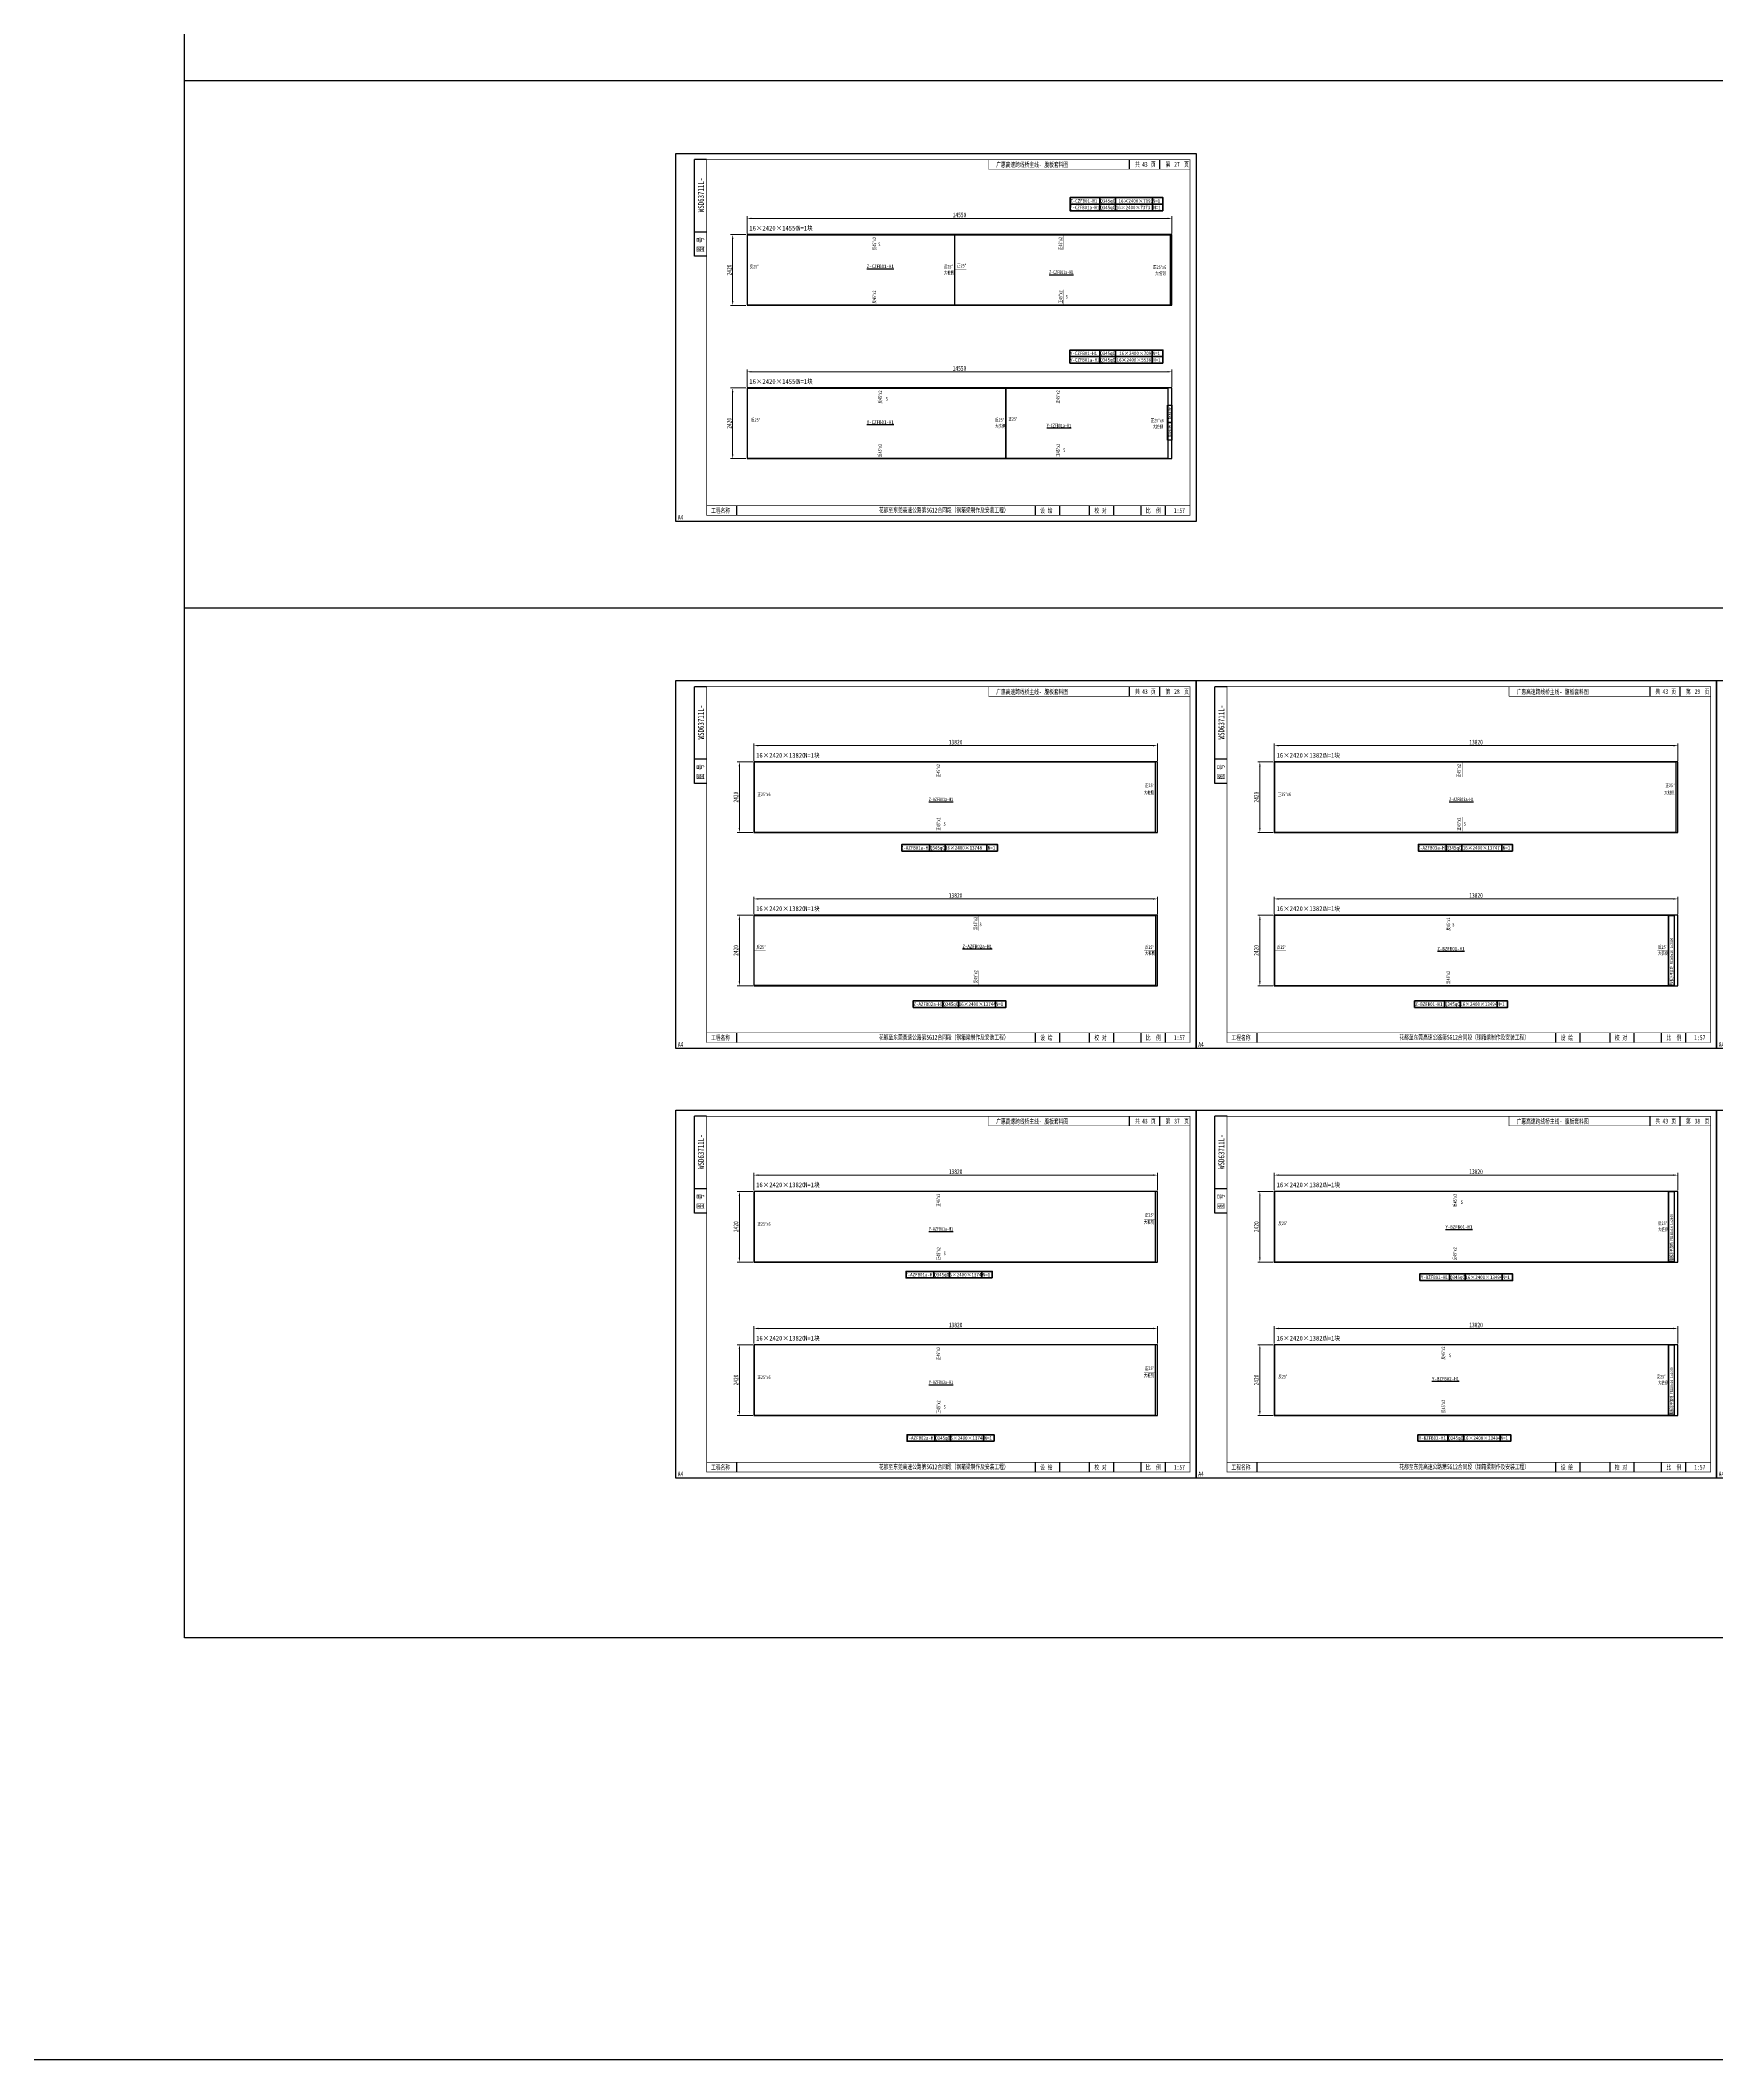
# Model space of a CAD drawing. Extents: x 1629247 to 2251351, y -601856 to -65897.
# Drawn here: x 1847598 to 1904992, y -601856 to -532712 of the extents above; entities that cross this region are included whole.
import ezdxf
from ezdxf.enums import TextEntityAlignment as Align

# ---------------------------------------------------------------- set-up
doc = ezdxf.new("R2010")
doc.units = 0
doc.header["$LTSCALE"] = 2
doc.header["$MEASUREMENT"] = 0
doc.header["$PDMODE"] = 35
doc.header["$PDSIZE"] = 50
doc.linetypes.add('PHANTOM', pattern=[63.5, 31.75, -6.35, 6.35, -6.35, 6.35, -6.35])
doc.layers.get('0').update_dxf_attribs({"linetype": 'CONTINUOUS'})
doc.layers.get('Defpoints').update_dxf_attribs({"linetype": 'CONTINUOUS'})
doc.layers.add('1图框轮廓', color=7, linetype='CONTINUOUS', lineweight=35)
doc.layers.add('标注层', color=3, linetype='CONTINUOUS', lineweight=13)
doc.layers.add('A3', color=7, linetype='CONTINUOUS')
doc.styles.add('仿宋', font='仿宋_GB2312_1.ttf', dxfattribs={"width": 0.7})
doc.dimstyles.new('标准标注样式-60', dxfattribs={"dimscale": 60, "dimtxt": 2.7, "dimasz": 2.5, "dimexe": 1.25, "dimexo": 0.625, "dimtad": 1, "dimdec": 0, "dimdsep": 46, "dimtxsty": '仿宋', "dimcen": 2.5, "dimclrd": 3, "dimclre": 3, "dimclrt": 4, "dimazin": 0, "dimtfac": 1, "dimtdec": 0, "dimtmove": 0, "dimatfit": 3, "dimfxl": 1.25, "dimlwd": 13, "dimlwe": 13, "dimarcsym": 0})

# ---------------------------------------------------------------- blocks, each defined once
blk = doc.blocks.new('*D373')
at = {"color": 3, "lineweight": 13, "ltscale": 3}
for p, q in [((1871794, -539327), (1871794, -538734)), ((1886344, -539327), (1886344, -538734))]:
    blk.add_line(p, q, dxfattribs=at)
at = {"color": 3, "linetype": 'ByBlock', "lineweight": 13, "ltscale": 3}
blk.add_line((1886194, -538809), (1871944, -538809), dxfattribs=at)
at = {"color": 3, "ltscale": 3}
for points in [[(1871944, -538784), (1871944, -538834), (1871794, -538809)], [(1886194, -538784), (1886194, -538834), (1886344, -538809)]]:
    blk.add_solid(points, dxfattribs=at)
at = {"layer": 'Defpoints', "color": 0, "ltscale": 3}
for p in [(1871794, -538809), (1871794, -539365), (1886344, -539365)]:
    blk.add_point(p, dxfattribs=at)
at = {"color": 4, "ltscale": 3, "insert": (1879069, -538691), "char_height": 162, "attachment_point": 5, "style": '仿宋'}
blk.add_mtext('14550', dxfattribs=at)
blk = doc.blocks.new('*D374')
at = {"color": 3, "lineweight": 13, "ltscale": 3}
for p, q in [((1871757, -539365), (1871226, -539365)), ((1871757, -541785), (1871226, -541785))]:
    blk.add_line(p, q, dxfattribs=at)
at = {"color": 3, "linetype": 'ByBlock', "lineweight": 13, "ltscale": 3}
blk.add_line((1871301, -539515), (1871301, -541635), dxfattribs=at)
at = {"color": 3, "ltscale": 3}
for points in [[(1871276, -539515), (1871326, -539515), (1871301, -539365)], [(1871276, -541635), (1871326, -541635), (1871301, -541785)]]:
    blk.add_solid(points, dxfattribs=at)
at = {"layer": 'Defpoints', "color": 0, "ltscale": 3}
for p in [(1871794, -539365), (1871301, -541785), (1871794, -541785)]:
    blk.add_point(p, dxfattribs=at)
at = {"color": 4, "ltscale": 3, "insert": (1871183, -540575), "char_height": 162, "attachment_point": 5, "rotation": 90, "style": '仿宋'}
blk.add_mtext('2420', dxfattribs=at)
blk = doc.blocks.new('tukuangA4-')
at = {"layer": 'A3'}
for p, q in [((537, 7565), (537, 10327)), ((882, 10327), (537, 10327)), ((12951, 10051), (12951, 10327)), ((13814, 10051), (13814, 10327)), ((882, 8256), (537, 8256)), ((882, 7565), (537, 7565)), ((1745, 173), (1745, 449)), ((10266, 173), (10266, 449)), ((10957, 173), (10957, 449)), ((11811, 173), (11811, 449)), ((12502, 173), (12502, 449)), ((13280, 173), (13280, 449)), ((13971, 173), (13971, 449))]:
    blk.add_line(p, q, dxfattribs=at)
blk.add_lwpolyline([(14850, 10500), (14850, 0), (0, 0), (0, 10500)], close=True, dxfattribs=at)
for points, const_width in [([(882, 10327), (14677, 10327), (14677, 173), (882, 173), (882, 10327)], 17.3), ([(8927, 10051), (8927, 10327)], 13.8), ([(8927, 10051), (14677, 10051)], 13.8), ([(882, 449), (14677, 449)], 13.8)]:
    blk.add_lwpolyline(points, dxfattribs=dict(at, const_width=const_width))
at = {"layer": 'A3', "color": 7, "linetype": 'Continuous', "style": '仿宋', "width": 0.7}
for s, p in [('共    页', (13106, 10120)), ('第     页', (13977, 10120)), ('工程名称', (1009, 242)), ('花都至东莞高速公路第SG12合同段（钢箱梁制作及安装工程）', (5798, 255)), ('设 绘', (10401, 242)), ('校 对', (11946, 242)), ('比  例', (13415, 242))]:
    blk.add_text(s, height=138.1, dxfattribs=at).set_placement(p)
blk.add_text('WSD63711L-', height=172.6, rotation=90, dxfattribs=at).set_placement((806, 9316), align=Align.CENTER)
blk.add_text('图 号', height=172.6, rotation=90, dxfattribs=at).set_placement((793, 7681))
blk.add_text('A4', height=138.1, dxfattribs=at).set_placement((139, 50), align=Align.CENTER)
blk = doc.blocks.new('*D375')
at = {"color": 3, "lineweight": 13, "ltscale": 3}
for p, q in [((1871794, -544578), (1871794, -543985)), ((1886344, -544578), (1886344, -543985))]:
    blk.add_line(p, q, dxfattribs=at)
at = {"color": 3, "linetype": 'ByBlock', "lineweight": 13, "ltscale": 3}
blk.add_line((1886194, -544060), (1871944, -544060), dxfattribs=at)
at = {"color": 3, "ltscale": 3}
for points in [[(1871944, -544035), (1871944, -544085), (1871794, -544060)], [(1886194, -544035), (1886194, -544085), (1886344, -544060)]]:
    blk.add_solid(points, dxfattribs=at)
at = {"layer": 'Defpoints', "color": 0, "ltscale": 3}
for p in [(1871794, -544060), (1871794, -544615), (1886344, -544615)]:
    blk.add_point(p, dxfattribs=at)
at = {"color": 4, "ltscale": 3, "insert": (1879069, -543941), "char_height": 162, "attachment_point": 5, "style": '仿宋'}
blk.add_mtext('14550', dxfattribs=at)
blk = doc.blocks.new('*D376')
at = {"color": 3, "lineweight": 13, "ltscale": 3}
for p, q in [((1871757, -544615), (1871226, -544615)), ((1871757, -547035), (1871226, -547035))]:
    blk.add_line(p, q, dxfattribs=at)
at = {"color": 3, "linetype": 'ByBlock', "lineweight": 13, "ltscale": 3}
blk.add_line((1871301, -544765), (1871301, -546885), dxfattribs=at)
at = {"color": 3, "ltscale": 3}
for points in [[(1871276, -544765), (1871326, -544765), (1871301, -544615)], [(1871276, -546885), (1871326, -546885), (1871301, -547035)]]:
    blk.add_solid(points, dxfattribs=at)
at = {"layer": 'Defpoints', "color": 0, "ltscale": 3}
for p in [(1871794, -544615), (1871301, -547035), (1871794, -547035)]:
    blk.add_point(p, dxfattribs=at)
at = {"color": 4, "ltscale": 3, "insert": (1871183, -545825), "char_height": 162, "attachment_point": 5, "rotation": 90, "style": '仿宋'}
blk.add_mtext('2420', dxfattribs=at)
blk = doc.blocks.new('*D377')
at = {"color": 3, "lineweight": 13, "ltscale": 3}
for p, q in [((1872026, -557379), (1872026, -556786)), ((1885846, -557379), (1885846, -556786))]:
    blk.add_line(p, q, dxfattribs=at)
at = {"color": 3, "linetype": 'ByBlock', "lineweight": 13, "ltscale": 3}
blk.add_line((1885696, -556861), (1872176, -556861), dxfattribs=at)
at = {"color": 3, "ltscale": 3}
for points in [[(1872176, -556836), (1872176, -556886), (1872026, -556861)], [(1885696, -556836), (1885696, -556886), (1885846, -556861)]]:
    blk.add_solid(points, dxfattribs=at)
at = {"layer": 'Defpoints', "color": 0, "ltscale": 3}
for p in [(1872026, -556861), (1872026, -557416), (1885846, -557416)]:
    blk.add_point(p, dxfattribs=at)
at = {"color": 4, "ltscale": 3, "insert": (1878936, -556742), "char_height": 162, "attachment_point": 5, "style": '仿宋'}
blk.add_mtext('13820', dxfattribs=at)
blk = doc.blocks.new('*D378')
at = {"color": 3, "lineweight": 13, "ltscale": 3}
for p, q in [((1871988, -557416), (1871458, -557416)), ((1871988, -559836), (1871458, -559836))]:
    blk.add_line(p, q, dxfattribs=at)
at = {"color": 3, "linetype": 'ByBlock', "lineweight": 13, "ltscale": 3}
blk.add_line((1871533, -557566), (1871533, -559686), dxfattribs=at)
at = {"color": 3, "ltscale": 3}
for points in [[(1871508, -557566), (1871558, -557566), (1871533, -557416)], [(1871508, -559686), (1871558, -559686), (1871533, -559836)]]:
    blk.add_solid(points, dxfattribs=at)
at = {"layer": 'Defpoints', "color": 0, "ltscale": 3}
for p in [(1872026, -557416), (1871533, -559836), (1872026, -559836)]:
    blk.add_point(p, dxfattribs=at)
at = {"color": 4, "ltscale": 3, "insert": (1871414, -558626), "char_height": 162, "attachment_point": 5, "rotation": 90, "style": '仿宋'}
blk.add_mtext('2420', dxfattribs=at)
blk = doc.blocks.new('*D379')
at = {"color": 3, "lineweight": 13, "ltscale": 3}
for p, q in [((1872026, -562629), (1872026, -562036)), ((1885846, -562629), (1885846, -562036))]:
    blk.add_line(p, q, dxfattribs=at)
at = {"color": 3, "linetype": 'ByBlock', "lineweight": 13, "ltscale": 3}
blk.add_line((1885696, -562111), (1872176, -562111), dxfattribs=at)
at = {"color": 3, "ltscale": 3}
for points in [[(1872176, -562086), (1872176, -562136), (1872026, -562111)], [(1885696, -562086), (1885696, -562136), (1885846, -562111)]]:
    blk.add_solid(points, dxfattribs=at)
at = {"layer": 'Defpoints', "color": 0, "ltscale": 3}
for p in [(1872026, -562111), (1872026, -562666), (1885846, -562666)]:
    blk.add_point(p, dxfattribs=at)
at = {"color": 4, "ltscale": 3, "insert": (1878936, -561992), "char_height": 162, "attachment_point": 5, "style": '仿宋'}
blk.add_mtext('13820', dxfattribs=at)
blk = doc.blocks.new('*D380')
at = {"color": 3, "lineweight": 13, "ltscale": 3}
for p, q in [((1871988, -562666), (1871458, -562666)), ((1871988, -565086), (1871458, -565086))]:
    blk.add_line(p, q, dxfattribs=at)
at = {"color": 3, "linetype": 'ByBlock', "lineweight": 13, "ltscale": 3}
blk.add_line((1871533, -562816), (1871533, -564936), dxfattribs=at)
at = {"color": 3, "ltscale": 3}
for points in [[(1871508, -562816), (1871558, -562816), (1871533, -562666)], [(1871508, -564936), (1871558, -564936), (1871533, -565086)]]:
    blk.add_solid(points, dxfattribs=at)
at = {"layer": 'Defpoints', "color": 0, "ltscale": 3}
for p in [(1872026, -562666), (1871533, -565086), (1872026, -565086)]:
    blk.add_point(p, dxfattribs=at)
at = {"color": 4, "ltscale": 3, "insert": (1871414, -563876), "char_height": 162, "attachment_point": 5, "rotation": 90, "style": '仿宋'}
blk.add_mtext('2420', dxfattribs=at)
blk = doc.blocks.new('*D381')
at = {"color": 3, "lineweight": 13, "ltscale": 3}
for p, q in [((1889846, -557379), (1889846, -556786)), ((1903666, -557379), (1903666, -556786))]:
    blk.add_line(p, q, dxfattribs=at)
at = {"color": 3, "linetype": 'ByBlock', "lineweight": 13, "ltscale": 3}
blk.add_line((1903516, -556861), (1889996, -556861), dxfattribs=at)
at = {"color": 3, "ltscale": 3}
for points in [[(1889996, -556836), (1889996, -556886), (1889846, -556861)], [(1903516, -556836), (1903516, -556886), (1903666, -556861)]]:
    blk.add_solid(points, dxfattribs=at)
at = {"layer": 'Defpoints', "color": 0, "ltscale": 3}
for p in [(1889846, -556861), (1889846, -557416), (1903666, -557416)]:
    blk.add_point(p, dxfattribs=at)
at = {"color": 4, "ltscale": 3, "insert": (1896756, -556742), "char_height": 162, "attachment_point": 5, "style": '仿宋'}
blk.add_mtext('13820', dxfattribs=at)
blk = doc.blocks.new('*D382')
at = {"color": 3, "lineweight": 13, "ltscale": 3}
for p, q in [((1889808, -557416), (1889278, -557416)), ((1889808, -559836), (1889278, -559836))]:
    blk.add_line(p, q, dxfattribs=at)
at = {"color": 3, "linetype": 'ByBlock', "lineweight": 13, "ltscale": 3}
blk.add_line((1889353, -557566), (1889353, -559686), dxfattribs=at)
at = {"color": 3, "ltscale": 3}
for points in [[(1889328, -557566), (1889378, -557566), (1889353, -557416)], [(1889328, -559686), (1889378, -559686), (1889353, -559836)]]:
    blk.add_solid(points, dxfattribs=at)
at = {"layer": 'Defpoints', "color": 0, "ltscale": 3}
for p in [(1889846, -557416), (1889353, -559836), (1889846, -559836)]:
    blk.add_point(p, dxfattribs=at)
at = {"color": 4, "ltscale": 3, "insert": (1889234, -558626), "char_height": 162, "attachment_point": 5, "rotation": 90, "style": '仿宋'}
blk.add_mtext('2420', dxfattribs=at)
blk = doc.blocks.new('*D383')
at = {"color": 3, "lineweight": 13, "ltscale": 3}
for p, q in [((1889846, -562629), (1889846, -562036)), ((1903666, -562629), (1903666, -562036))]:
    blk.add_line(p, q, dxfattribs=at)
at = {"color": 3, "linetype": 'ByBlock', "lineweight": 13, "ltscale": 3}
blk.add_line((1903516, -562111), (1889996, -562111), dxfattribs=at)
at = {"color": 3, "ltscale": 3}
for points in [[(1889996, -562086), (1889996, -562136), (1889846, -562111)], [(1903516, -562086), (1903516, -562136), (1903666, -562111)]]:
    blk.add_solid(points, dxfattribs=at)
at = {"layer": 'Defpoints', "color": 0, "ltscale": 3}
for p in [(1889846, -562111), (1889846, -562666), (1903666, -562666)]:
    blk.add_point(p, dxfattribs=at)
at = {"color": 4, "ltscale": 3, "insert": (1896756, -561992), "char_height": 162, "attachment_point": 5, "style": '仿宋'}
blk.add_mtext('13820', dxfattribs=at)
blk = doc.blocks.new('*D384')
at = {"color": 3, "lineweight": 13, "ltscale": 3}
for p, q in [((1889808, -562666), (1889278, -562666)), ((1889808, -565086), (1889278, -565086))]:
    blk.add_line(p, q, dxfattribs=at)
at = {"color": 3, "linetype": 'ByBlock', "lineweight": 13, "ltscale": 3}
blk.add_line((1889353, -562816), (1889353, -564936), dxfattribs=at)
at = {"color": 3, "ltscale": 3}
for points in [[(1889328, -562816), (1889378, -562816), (1889353, -562666)], [(1889328, -564936), (1889378, -564936), (1889353, -565086)]]:
    blk.add_solid(points, dxfattribs=at)
at = {"layer": 'Defpoints', "color": 0, "ltscale": 3}
for p in [(1889846, -562666), (1889353, -565086), (1889846, -565086)]:
    blk.add_point(p, dxfattribs=at)
at = {"color": 4, "ltscale": 3, "insert": (1889234, -563876), "char_height": 162, "attachment_point": 5, "rotation": 90, "style": '仿宋'}
blk.add_mtext('2420', dxfattribs=at)
blk = doc.blocks.new('*D421')
at = {"color": 3, "lineweight": 13, "ltscale": 3}
for p, q in [((1872026, -572087), (1872026, -571494)), ((1885846, -572087), (1885846, -571494))]:
    blk.add_line(p, q, dxfattribs=at)
at = {"color": 3, "linetype": 'ByBlock', "lineweight": 13, "ltscale": 3}
blk.add_line((1885696, -571569), (1872176, -571569), dxfattribs=at)
at = {"color": 3, "ltscale": 3}
for points in [[(1872176, -571544), (1872176, -571594), (1872026, -571569)], [(1885696, -571544), (1885696, -571594), (1885846, -571569)]]:
    blk.add_solid(points, dxfattribs=at)
at = {"layer": 'Defpoints', "color": 0, "ltscale": 3}
for p in [(1872026, -571569), (1872026, -572125), (1885846, -572125)]:
    blk.add_point(p, dxfattribs=at)
at = {"color": 4, "ltscale": 3, "insert": (1878936, -571451), "char_height": 162, "attachment_point": 5, "style": '仿宋'}
blk.add_mtext('13820', dxfattribs=at)
blk = doc.blocks.new('*D422')
at = {"color": 3, "lineweight": 13, "ltscale": 3}
for p, q in [((1871988, -572125), (1871458, -572125)), ((1871988, -574545), (1871458, -574545))]:
    blk.add_line(p, q, dxfattribs=at)
at = {"color": 3, "linetype": 'ByBlock', "lineweight": 13, "ltscale": 3}
blk.add_line((1871533, -572275), (1871533, -574395), dxfattribs=at)
at = {"color": 3, "ltscale": 3}
for points in [[(1871508, -572275), (1871558, -572275), (1871533, -572125)], [(1871508, -574395), (1871558, -574395), (1871533, -574545)]]:
    blk.add_solid(points, dxfattribs=at)
at = {"layer": 'Defpoints', "color": 0, "ltscale": 3}
for p in [(1872026, -572125), (1871533, -574545), (1872026, -574545)]:
    blk.add_point(p, dxfattribs=at)
at = {"color": 4, "ltscale": 3, "insert": (1871414, -573335), "char_height": 162, "attachment_point": 5, "rotation": 90, "style": '仿宋'}
blk.add_mtext('2420', dxfattribs=at)
blk = doc.blocks.new('*D423')
at = {"color": 3, "lineweight": 13, "ltscale": 3}
for p, q in [((1872026, -577338), (1872026, -576745)), ((1885846, -577338), (1885846, -576745))]:
    blk.add_line(p, q, dxfattribs=at)
at = {"color": 3, "linetype": 'ByBlock', "lineweight": 13, "ltscale": 3}
blk.add_line((1885696, -576820), (1872176, -576820), dxfattribs=at)
at = {"color": 3, "ltscale": 3}
for points in [[(1872176, -576795), (1872176, -576845), (1872026, -576820)], [(1885696, -576795), (1885696, -576845), (1885846, -576820)]]:
    blk.add_solid(points, dxfattribs=at)
at = {"layer": 'Defpoints', "color": 0, "ltscale": 3}
for p in [(1872026, -576820), (1872026, -577375), (1885846, -577375)]:
    blk.add_point(p, dxfattribs=at)
at = {"color": 4, "ltscale": 3, "insert": (1878936, -576701), "char_height": 162, "attachment_point": 5, "style": '仿宋'}
blk.add_mtext('13820', dxfattribs=at)
blk = doc.blocks.new('*D424')
at = {"color": 3, "lineweight": 13, "ltscale": 3}
for p, q in [((1871988, -577375), (1871458, -577375)), ((1871988, -579795), (1871458, -579795))]:
    blk.add_line(p, q, dxfattribs=at)
at = {"color": 3, "linetype": 'ByBlock', "lineweight": 13, "ltscale": 3}
blk.add_line((1871533, -577525), (1871533, -579645), dxfattribs=at)
at = {"color": 3, "ltscale": 3}
for points in [[(1871508, -577525), (1871558, -577525), (1871533, -577375)], [(1871508, -579645), (1871558, -579645), (1871533, -579795)]]:
    blk.add_solid(points, dxfattribs=at)
at = {"layer": 'Defpoints', "color": 0, "ltscale": 3}
for p in [(1872026, -577375), (1871533, -579795), (1872026, -579795)]:
    blk.add_point(p, dxfattribs=at)
at = {"color": 4, "ltscale": 3, "insert": (1871414, -578585), "char_height": 162, "attachment_point": 5, "rotation": 90, "style": '仿宋'}
blk.add_mtext('2420', dxfattribs=at)
blk = doc.blocks.new('*D425')
at = {"color": 3, "lineweight": 13, "ltscale": 3}
for p, q in [((1889846, -572087), (1889846, -571494)), ((1903666, -572087), (1903666, -571494))]:
    blk.add_line(p, q, dxfattribs=at)
at = {"color": 3, "linetype": 'ByBlock', "lineweight": 13, "ltscale": 3}
blk.add_line((1903516, -571569), (1889996, -571569), dxfattribs=at)
at = {"color": 3, "ltscale": 3}
for points in [[(1889996, -571544), (1889996, -571594), (1889846, -571569)], [(1903516, -571544), (1903516, -571594), (1903666, -571569)]]:
    blk.add_solid(points, dxfattribs=at)
at = {"layer": 'Defpoints', "color": 0, "ltscale": 3}
for p in [(1889846, -571569), (1889846, -572125), (1903666, -572125)]:
    blk.add_point(p, dxfattribs=at)
at = {"color": 4, "ltscale": 3, "insert": (1896756, -571451), "char_height": 162, "attachment_point": 5, "style": '仿宋'}
blk.add_mtext('13820', dxfattribs=at)
blk = doc.blocks.new('*D426')
at = {"color": 3, "lineweight": 13, "ltscale": 3}
for p, q in [((1889808, -572125), (1889278, -572125)), ((1889808, -574545), (1889278, -574545))]:
    blk.add_line(p, q, dxfattribs=at)
at = {"color": 3, "linetype": 'ByBlock', "lineweight": 13, "ltscale": 3}
blk.add_line((1889353, -572275), (1889353, -574395), dxfattribs=at)
at = {"color": 3, "ltscale": 3}
for points in [[(1889328, -572275), (1889378, -572275), (1889353, -572125)], [(1889328, -574395), (1889378, -574395), (1889353, -574545)]]:
    blk.add_solid(points, dxfattribs=at)
at = {"layer": 'Defpoints', "color": 0, "ltscale": 3}
for p in [(1889846, -572125), (1889353, -574545), (1889846, -574545)]:
    blk.add_point(p, dxfattribs=at)
at = {"color": 4, "ltscale": 3, "insert": (1889234, -573335), "char_height": 162, "attachment_point": 5, "rotation": 90, "style": '仿宋'}
blk.add_mtext('2420', dxfattribs=at)
blk = doc.blocks.new('*D427')
at = {"color": 3, "lineweight": 13, "ltscale": 3}
for p, q in [((1889846, -577338), (1889846, -576745)), ((1903666, -577338), (1903666, -576745))]:
    blk.add_line(p, q, dxfattribs=at)
at = {"color": 3, "linetype": 'ByBlock', "lineweight": 13, "ltscale": 3}
blk.add_line((1903516, -576820), (1889996, -576820), dxfattribs=at)
at = {"color": 3, "ltscale": 3}
for points in [[(1889996, -576795), (1889996, -576845), (1889846, -576820)], [(1903516, -576795), (1903516, -576845), (1903666, -576820)]]:
    blk.add_solid(points, dxfattribs=at)
at = {"layer": 'Defpoints', "color": 0, "ltscale": 3}
for p in [(1889846, -576820), (1889846, -577375), (1903666, -577375)]:
    blk.add_point(p, dxfattribs=at)
at = {"color": 4, "ltscale": 3, "insert": (1896756, -576701), "char_height": 162, "attachment_point": 5, "style": '仿宋'}
blk.add_mtext('13820', dxfattribs=at)
blk = doc.blocks.new('*D428')
at = {"color": 3, "lineweight": 13, "ltscale": 3}
for p, q in [((1889808, -577375), (1889278, -577375)), ((1889808, -579795), (1889278, -579795))]:
    blk.add_line(p, q, dxfattribs=at)
at = {"color": 3, "linetype": 'ByBlock', "lineweight": 13, "ltscale": 3}
blk.add_line((1889353, -577525), (1889353, -579645), dxfattribs=at)
at = {"color": 3, "ltscale": 3}
for points in [[(1889328, -577525), (1889378, -577525), (1889353, -577375)], [(1889328, -579645), (1889378, -579645), (1889353, -579795)]]:
    blk.add_solid(points, dxfattribs=at)
at = {"layer": 'Defpoints', "color": 0, "ltscale": 3}
for p in [(1889846, -577375), (1889353, -579795), (1889846, -579795)]:
    blk.add_point(p, dxfattribs=at)
at = {"color": 4, "ltscale": 3, "insert": (1889234, -578585), "char_height": 162, "attachment_point": 5, "rotation": 90, "style": '仿宋'}
blk.add_mtext('2420', dxfattribs=at)

msp = doc.modelspace()

# ---------------------------------------------------------------- linework, layer by layer
at = {"color": 8, "ltscale": 3}
for p, q in [((1852530.5, -534088.3), (2049720.8, -534088.3)), ((1852530.5, -552139.4), (2049720.8, -552139.4))]:
    msp.add_line(p, q, dxfattribs=at)
at = {"color": 7, "ltscale": 3}
msp.add_lwpolyline([(2057050.8, -99691.1), (1629247.3, -99691.1), (1629247.3, -601856.5), (2057050.8, -601856.5)], close=True, dxfattribs=at)
at = {"color": 8, "ltscale": 3}
for points in [[(1852530.5, -417867.6), (2049720.8, -417867.6), (2049720.8, -587413.7), (1852530.5, -587413.7)], [(1871794.1, -541784.9), (1886344.1, -541784.9), (1886344.1, -539364.9), (1871794.1, -539364.9)], [(1871794.1, -547035.2), (1886344.1, -547035.2), (1886344.1, -544615.2), (1871794.1, -544615.2)], [(1886194.1, -545200.2), (1886344.1, -545200.2), (1886344.1, -545800.2), (1886194.1, -545800.2)], [(1886194.1, -545800.2), (1886344.1, -545800.2), (1886344.1, -546400.2), (1886194.1, -546400.2)], [(1872025.9, -559836), (1885845.9, -559836), (1885845.9, -557416), (1872025.9, -557416)], [(1889845.9, -559836), (1903665.9, -559836), (1903665.9, -557416), (1889845.9, -557416)], [(1872025.9, -565086.3), (1885845.9, -565086.3), (1885845.9, -562666.3), (1872025.9, -562666.3)], [(1889845.9, -565086.3), (1903665.9, -565086.3), (1903665.9, -562666.3), (1889845.9, -562666.3)], [(1872025.9, -574544.8), (1885845.9, -574544.8), (1885845.9, -572124.8), (1872025.9, -572124.8)], [(1889845.9, -574544.8), (1903665.9, -574544.8), (1903665.9, -572124.8), (1889845.9, -572124.8)], [(1872025.9, -579795.1), (1885845.9, -579795.1), (1885845.9, -577375.1), (1872025.9, -577375.1)], [(1889845.9, -579795.1), (1903665.9, -579795.1), (1903665.9, -577375.1), (1889845.9, -577375.1)]]:
    msp.add_lwpolyline(points, close=True, dxfattribs=at)
at = {"color": 1}
for points in [[(1871804.1, -539374.9), (1878897.6, -539374.9), (1878897.6, -541774.9), (1871804.1, -541774.9)], [(1886280.8, -541774.9), (1878907.6, -541774.9), (1878907.6, -539374.9), (1886280.8, -539374.9)], [(1880649.9, -547025.2), (1871804.1, -547025.2), (1871804.1, -544625.2), (1880649.9, -544625.2)], [(1886198.2, -547025.2), (1880659.9, -547025.2), (1880659.9, -544625.2), (1886198.2, -544625.2)], [(1872035.9, -559826), (1885783.9, -559826), (1885783.9, -557426), (1872035.9, -557426)], [(1889855.9, -559826), (1903602.9, -559826), (1903602.9, -557426), (1889855.9, -557426)], [(1872035.9, -562676.3), (1885779.9, -562676.3), (1885779.9, -565076.3), (1872035.9, -565076.3)], [(1889855.9, -565076.3), (1903349.9, -565076.3), (1903349.9, -562676.3), (1889855.9, -562676.3)], [(1872035.9, -574534.8), (1885782.9, -574534.8), (1885782.9, -572134.8), (1872035.9, -572134.8)], [(1903349.9, -572134.8), (1889855.9, -572134.8), (1889855.9, -574534.8), (1903349.9, -574534.8)], [(1872035.9, -579785.1), (1885782.9, -579785.1), (1885782.9, -577385.1), (1872035.9, -577385.1)], [(1889855.9, -579785.1), (1903349.9, -579785.1), (1903349.9, -577385.1), (1889855.9, -577385.1)]]:
    msp.add_lwpolyline(points, close=True, dxfattribs=at)
at = {"color": 2, "ltscale": 3}
for points in [[(1903539.9, -562676.3), (1903539.9, -565076.3), (1903359.9, -565076.3), (1903359.9, -562676.3)], [(1903539.9, -572134.8), (1903539.9, -574534.8), (1903359.9, -574534.8), (1903359.9, -572134.8)], [(1903539.9, -577385.1), (1903539.9, -579785.1), (1903359.9, -579785.1), (1903359.9, -577385.1)]]:
    msp.add_lwpolyline(points, close=True, dxfattribs=at)
at = {"layer": '1图框轮廓', "color": 30, "ltscale": 3}
for p, q in [((1883875.9, -538321.5), (1883875.9, -538096.5)), ((1883875.9, -538321.5), (1883875.9, -538546.5)), ((1884410.4, -538321.5), (1884410.4, -538096.5)), ((1884410.4, -538546.5), (1884410.4, -538321.5)), ((1885673.4, -538321.5), (1885673.4, -538096.5)), ((1885673.4, -538321.5), (1885673.4, -538546.5)), ((1883873.5, -543540.1), (1883873.5, -543315.1)), ((1884408, -543540.1), (1884408, -543315.1)), ((1885671, -543540.1), (1885671, -543315.1)), ((1883873.5, -543765.1), (1883873.5, -543540.1)), ((1884408, -543765.1), (1884408, -543540.1)), ((1885671, -543540.1), (1885671, -543765.1)), ((1878043.2, -560246.9), (1878043.2, -560471.9)), ((1878043.2, -560471.9), (1878043.2, -560246.9)), ((1878577.7, -560471.9), (1878577.7, -560246.9)), ((1880006.9, -560246.9), (1880006.9, -560471.9)), ((1895732.7, -560246.9), (1895732.7, -560471.9)), ((1895732.7, -560471.9), (1895732.7, -560246.9)), ((1896267.2, -560471.9), (1896267.2, -560246.9)), ((1897639.9, -560246.9), (1897639.9, -560471.9)), ((1878502.8, -565826.1), (1878502.8, -565601.1)), ((1879037.3, -565826.1), (1879037.3, -565601.1)), ((1880300.3, -565826.1), (1880300.3, -565601.1)), ((1895675.7, -565826.1), (1895675.7, -565601.1)), ((1896210.2, -565826.1), (1896210.2, -565601.1)), ((1897473.2, -565826.1), (1897473.2, -565601.1)), ((1878190.5, -574865.5), (1878190.5, -575090.5)), ((1878725, -575090.5), (1878725, -574865.5)), ((1879832.8, -574865.5), (1879832.8, -575090.5)), ((1895850.5, -575178.2), (1895850.5, -574953.2)), ((1896385, -575178.2), (1896385, -574953.2)), ((1897648, -575178.2), (1897648, -574953.2)), ((1878222.6, -580459.1), (1878222.6, -580684.1)), ((1878757.1, -580684.1), (1878757.1, -580459.1)), ((1879892.1, -580459.1), (1879892.1, -580684.1)), ((1895788.4, -580684.1), (1895788.4, -580459.1)), ((1896322.9, -580684.1), (1896322.9, -580459.1)), ((1897585.9, -580684.1), (1897585.9, -580459.1))]:
    msp.add_line(p, q, dxfattribs=at)
for points in [[(1882852.5, -538321.5), (1886033.4, -538321.5), (1886033.4, -538096.5), (1882852.5, -538096.5)], [(1886033.4, -538546.5), (1882852.5, -538546.5), (1882852.5, -538321.5), (1886033.4, -538321.5)], [(1882850.1, -543540.1), (1886031, -543540.1), (1886031, -543315.1), (1882850.1, -543315.1)], [(1886031, -543765.1), (1882850.1, -543765.1), (1882850.1, -543540.1), (1886031, -543540.1)], [(1880366.9, -560471.9), (1877094.9, -560471.9), (1877094.9, -560246.9), (1880366.9, -560246.9)], [(1897999.9, -560471.9), (1894784.4, -560471.9), (1894784.4, -560246.9), (1897999.9, -560246.9)], [(1877479.4, -565826.1), (1880660.3, -565826.1), (1880660.3, -565601.1), (1877479.4, -565601.1)], [(1894652.3, -565826.1), (1897833.2, -565826.1), (1897833.2, -565601.1), (1894652.3, -565601.1)], [(1880192.8, -575090.5), (1877242.2, -575090.5), (1877242.2, -574865.5), (1880192.8, -574865.5)], [(1894827.2, -575178.2), (1898008, -575178.2), (1898008, -574953.2), (1894827.2, -574953.2)], [(1880252.1, -580684.1), (1877274.3, -580684.1), (1877274.3, -580459.1), (1880252.1, -580459.1)], [(1894765.1, -580684.1), (1897945.9, -580684.1), (1897945.9, -580459.1), (1894765.1, -580459.1)]]:
    msp.add_lwpolyline(points, close=True, dxfattribs=at)
at = {"layer": '标注层', "color": 42}
for points in [[(1876265.5, -539394.4, 0, 25, 0), (1876265.5, -539469.2, 5, 5, 0), (1876265.5, -539900.2, 5, 5, 0)], [(1882640.2, -539377, 0, 25, 0), (1882640.2, -539451.8, 5, 5, 0), (1882640.2, -539882.8, 5, 5, 0)], [(1871804.1, -540574.9, 0, 25, 0), (1871878.9, -540574.9, 5, 5, 0), (1872195.5, -540574.9, 5, 5, 0)], [(1878897.6, -540574.9, 0, 25, 0), (1878822.8, -540574.9, 5, 5, 0), (1878506.2, -540574.9, 5, 5, 0)], [(1878907.6, -540566.9, 0, 25, 0), (1878982.4, -540566.9, 5, 5, 0), (1879298.9, -540566.9, 5, 5, 0)], [(1886259.4, -540572.5, 0, 25, 0), (1886184.6, -540572.5, 5, 5, 0), (1885668.7, -540572.5, 5, 5, 0)], [(1876265.5, -541772.8, 0, 25, 0), (1876265.5, -541698, 5, 5, 0), (1876265.5, -541266.9, 5, 5, 0)], [(1882640.2, -541755.4, 0, 25, 0), (1882640.2, -541680.6, 5, 5, 0), (1882640.2, -541249.5, 5, 5, 0)], [(1876462.9, -544644.6, 0, 25, 0), (1876462.9, -544719.4, 5, 5, 0), (1876462.9, -545150.5, 5, 5, 0)], [(1882557.5, -544627.3, 0, 25, 0), (1882557.5, -544702.1, 5, 5, 0), (1882557.5, -545133.1, 5, 5, 0)], [(1871804.1, -545825.2, 0, 25, 0), (1871878.9, -545825.2, 5, 5, 0), (1872195.5, -545825.2, 5, 5, 0)], [(1880649.9, -545825.2, 0, 25, 0), (1880575.1, -545825.2, 5, 5, 0), (1880258.5, -545825.2, 5, 5, 0)], [(1880659.9, -545817.2, 0, 25, 0), (1880734.7, -545817.2, 5, 5, 0), (1881051.2, -545817.2, 5, 5, 0)], [(1886176.8, -545822.8, 0, 25, 0), (1886102, -545822.8, 5, 5, 0), (1885586, -545822.8, 5, 5, 0)], [(1876462.9, -547023.1, 0, 25, 0), (1876462.9, -546948.2, 5, 5, 0), (1876462.9, -546517.2, 5, 5, 0)], [(1882557.5, -547005.7, 0, 25, 0), (1882557.5, -546930.9, 5, 5, 0), (1882557.5, -546499.8, 5, 5, 0)], [(1878460, -557428.1, 0, 25, 0), (1878460, -557502.9, 5, 5, 0), (1878460, -557934, 5, 5, 0)], [(1896279, -557428.1, 0, 25, 0), (1896279, -557502.9, 5, 5, 0), (1896279, -557934, 5, 5, 0)], [(1872057.3, -558623.6, 0, 25, 0), (1872132.1, -558623.6, 5, 5, 0), (1872648, -558623.6, 5, 5, 0)], [(1885783.9, -558370, 0, 25, 0), (1885709.1, -558370, 5, 5, 0), (1885392.5, -558370, 5, 5, 0)], [(1889876.3, -558623.6, 0, 25, 0), (1889951.1, -558623.6, 5, 5, 0), (1890467, -558623.6, 5, 5, 0)], [(1903602.9, -558370, 0, 25, 0), (1903528.1, -558370, 5, 5, 0), (1903211.5, -558370, 5, 5, 0)], [(1878460, -559806.5, 0, 25, 0), (1878460, -559731.7, 5, 5, 0), (1878460, -559300.7, 5, 5, 0)], [(1896279, -559806.5, 0, 25, 0), (1896279, -559731.7, 5, 5, 0), (1896279, -559300.7, 5, 5, 0)], [(1879729.4, -562695.8, 0, 25, 0), (1879729.4, -562770.6, 5, 5, 0), (1879729.4, -563201.6, 5, 5, 0)], [(1895919, -562695.8, 0, 25, 0), (1895919, -562770.6, 5, 5, 0), (1895919, -563201.6, 5, 5, 0)], [(1872035.9, -563876.3, 0, 25, 0), (1872110.7, -563876.3, 5, 5, 0), (1872427.2, -563876.3, 5, 5, 0)], [(1885779.9, -563876.3, 0, 25, 0), (1885705.1, -563876.3, 5, 5, 0), (1885388.5, -563876.3, 5, 5, 0)], [(1889855.9, -563876.3, 0, 25, 0), (1889930.7, -563876.3, 5, 5, 0), (1890247.2, -563876.3, 5, 5, 0)], [(1903349.9, -563876.3, 0, 25, 0), (1903275.1, -563876.3, 5, 5, 0), (1902958.5, -563876.3, 5, 5, 0)], [(1879729.4, -565074.2, 0, 25, 0), (1879729.4, -564999.4, 5, 5, 0), (1879729.4, -564568.3, 5, 5, 0)], [(1895919, -565074.2, 0, 25, 0), (1895919, -564999.4, 5, 5, 0), (1895919, -564568.3, 5, 5, 0)], [(1878460.4, -572136.9, 0, 25, 0), (1878460.4, -572211.7, 5, 5, 0), (1878460.4, -572642.8, 5, 5, 0)], [(1896146.6, -572154.3, 0, 25, 0), (1896146.6, -572229.1, 5, 5, 0), (1896146.6, -572660.1, 5, 5, 0)], [(1885782.9, -573078.8, 0, 25, 0), (1885708.1, -573078.8, 5, 5, 0), (1885391.5, -573078.8, 5, 5, 0)], [(1872057.7, -573332.4, 0, 25, 0), (1872132.6, -573332.4, 5, 5, 0), (1872648.5, -573332.4, 5, 5, 0)], [(1889855.9, -573334.8, 0, 25, 0), (1889930.7, -573334.8, 5, 5, 0), (1890247.2, -573334.8, 5, 5, 0)], [(1903349.9, -573334.8, 0, 25, 0), (1903275.1, -573334.8, 5, 5, 0), (1902958.5, -573334.8, 5, 5, 0)], [(1878460.4, -574515.3, 0, 25, 0), (1878460.4, -574440.5, 5, 5, 0), (1878460.4, -574009.5, 5, 5, 0)], [(1896146.6, -574532.7, 0, 25, 0), (1896146.6, -574457.9, 5, 5, 0), (1896146.6, -574026.8, 5, 5, 0)], [(1878460.7, -577387.2, 0, 25, 0), (1878460.7, -577462, 5, 5, 0), (1878460.7, -577893.1, 5, 5, 0)], [(1895748.1, -577404.6, 0, 25, 0), (1895748.1, -577479.4, 5, 5, 0), (1895748.1, -577910.4, 5, 5, 0)], [(1872058, -578582.7, 0, 25, 0), (1872132.8, -578582.7, 5, 5, 0), (1872648.8, -578582.7, 5, 5, 0)], [(1885782.9, -578329.1, 0, 25, 0), (1885708.1, -578329.1, 5, 5, 0), (1885391.5, -578329.1, 5, 5, 0)], [(1889855.9, -578585.1, 0, 25, 0), (1889930.7, -578585.1, 5, 5, 0), (1890247.2, -578585.1, 5, 5, 0)], [(1903349.9, -578585.1, 0, 25, 0), (1903275.1, -578585.1, 5, 5, 0), (1902958.5, -578585.1, 5, 5, 0)], [(1878460.7, -579765.6, 0, 25, 0), (1878460.7, -579690.8, 5, 5, 0), (1878460.7, -579259.7, 5, 5, 0)], [(1895748.1, -579783, 0, 25, 0), (1895748.1, -579708.2, 5, 5, 0), (1895748.1, -579277.1, 5, 5, 0)]]:
    msp.add_lwpolyline(points, format="xyseb", dxfattribs=at)

# ---------------------------------------------------------------- block references
at = {"color": 8, "xscale": 1.19999999999709, "yscale": 1.200000000000728, "zscale": 1.2}
for p in [(1869352.2, -549184.9), (1869352.2, -567236), (1887172.2, -567236), (1904992.2, -567236), (1869352.2, -581944.8), (1887172.2, -581944.8), (1904992.2, -581944.8)]:
    msp.add_blockref('tukuangA4-', p, dxfattribs=at)

# ---------------------------------------------------------------- texts
at = {"color": 7, "style": '仿宋', "width": 0.85}
for s, p in [('Z-CZFB01a-H1', (1883353.2, -538434)), ('Z-CZFB01-H1', (1883326.1, -538209)), ('Q345qC', (1884143.1, -538209)), ('Q345qC', (1884143.1, -538434)), ('16×2400×7373', (1885009.1, -538434)), ('N=1 ', (1885853.4, -538209)), ('N=1 ', (1885874.5, -538434)), ('Y-CZFB01-H1', (1883315.8, -543427.6)), ('Q345qC', (1884140.8, -543427.6)), ('N=1 ', (1885851, -543427.6)), ('Y-CZFB01a-H1', (1883358, -543652.6)), ('Q345qC', (1884140.8, -543652.6)), ('16×2400×5538', (1885038.9, -543652.6)), ('N=1 ', (1885872.1, -543652.6)), ('Z-AZFB01a-H1', (1877569.7, -560359.4)), ('Q345qC', (1878310.4, -560359.4)), ('16×2400×13748', (1879204.9, -560359.4)), ('N=1 ', (1880208, -560359.4)), ('Z-AZFB03a-H1', (1895259.2, -560359.4)), ('Q345qC', (1895999.9, -560359.4)), ('16×2400×13747', (1896932.5, -560359.4)), ('N=1 ', (1897841, -560359.4)), ('Z-AZFB02a-H1', (1878000.1, -565713.6)), ('Q345qC', (1878770.1, -565713.6)), ('N=1 ', (1880480.3, -565713.6)), ('Z-BZFB01-H1', (1895141.1, -565713.6)), ('Q345qC', (1895943, -565713.6)), ('N=1 ', (1897653.2, -565713.6)), ('Y-AZFB01a-H1', (1877717, -574978)), ('Q345qC', (1878457.8, -574978)), ('16×2400×13747', (1879270.8, -574978)), ('N=1 ', (1880033.9, -574978)), ('Y-BZFB01-H1', (1895331, -575065.7)), ('Q345qC', (1896117.8, -575065.7)), ('N=1 ', (1897828, -575065.7)), ('Y-AZFB02a-H1', (1877749.2, -580571.6)), ('Q345qC', (1878489.9, -580571.6)), ('16×2400×13747', (1879303.1, -580571.6)), ('N=1 ', (1880093.2, -580571.6)), ('Y-BZFB02-H1', (1895258.8, -580571.6)), ('Q345qC', (1896055.7, -580571.6)), ('N=1 ', (1897765.9, -580571.6))]:
    msp.add_text(s, height=121.5, dxfattribs=at).set_placement(p, align=Align.MIDDLE_CENTER)
for s, p in [('16×2400×7093', (1884515.2, -538209)), ('16×2400×7093', (1884536.3, -543427.6)), ('16×2400×13744', (1879041.8, -565713.6)), ('16×2400×13494', (1896214.7, -565713.6)), ('16×2400×13494', (1896389.5, -575065.7)), ('16×2400×13494', (1896327.4, -580571.6))]:
    msp.add_text(s, height=121.5, dxfattribs=at).set_placement(p, align=Align.MIDDLE_LEFT)
for s, p in [('16×2420×14550', (1871873.5, -539223.5)), ('N=1块', (1873514.5, -539223.5)), ('16×2420×14550', (1871873.5, -544473.7)), ('N=1块', (1873514.5, -544473.7)), ('16×2420×13820', (1872105.3, -557274.6)), ('N=1块', (1873746.2, -557274.6)), ('16×2420×13820', (1889925.3, -557274.6)), ('N=1块', (1891566.2, -557274.6)), ('16×2420×13820', (1872105.3, -562524.9)), ('N=1块', (1873746.2, -562524.9)), ('16×2420×13820', (1889925.3, -562524.9)), ('N=1块', (1891566.2, -562524.9)), ('N=1块', (1873746.2, -571983.4)), ('N=1块', (1891566.2, -571983.4)), ('16×2420×13820', (1872105.3, -571983.4)), ('16×2420×13820', (1889925.3, -571983.4)), ('16×2420×13820', (1872105.3, -577233.7)), ('N=1块', (1873746.2, -577233.7)), ('16×2420×13820', (1889925.3, -577233.7)), ('N=1块', (1891566.2, -577233.7))]:
    msp.add_text(s, height=162, dxfattribs=at).set_placement(p)
at = {"color": 6, "style": '仿宋', "width": 0.85}
for s, p in [('%%UZ-CZFB01-H1', (1876357.9, -540449.1)), ('%%UY-CZFB01-H1', (1876356, -545785.5)), ('%%UZ-AZFB02a-H1', (1879676.1, -563736.6)), ('%%UZ-BZFB01-H1', (1895896.8, -563812.6)), ('%%UY-BZFB01-H1', (1896168.1, -573345)), ('%%UY-BZFB02-H1', (1895710, -578540.5))]:
    msp.add_text(s, height=121.5, dxfattribs=at).set_placement(p, align=Align.MIDDLE_CENTER)
at = {"color": 6, "linetype": 'PHANTOM', "ltscale": 10, "style": '仿宋', "width": 0.7}
for s, p in [('%%UZ-CZFB01a-H1', (1882137.2, -540710.6)), ('%%UY-CZFB01a-H1', (1882054.5, -545960.9)), ('%%UZ-AZFB01a-H1', (1878017.1, -558761.8)), ('%%UZ-AZFB03a-H1', (1895836.1, -558761.8)), ('%%UY-AZFB01a-H1', (1878017.6, -573470.5)), ('%%UY-AZFB02a-H1', (1878017.8, -578720.8))]:
    msp.add_text(s, height=121.5, dxfattribs=at).set_placement(p)
at = {"color": 7, "style": '仿宋', "width": 0.85}
for p in [(1886329.9, -545694.9), (1886329.9, -546294.9)]:
    msp.add_text('取样板', height=118.12, rotation=90, dxfattribs=at).set_placement(p)
at = {"color": 7, "style": '仿宋', "width": 0.75}
for p in [(1903450.9, -564242.2), (1903450.9, -573700.7), (1903450.9, -578951)]:
    msp.add_text('腹板水平加劲 FB180x16 L=2400', height=100, rotation=90, dxfattribs=at).set_placement(p, align=Align.MIDDLE_CENTER)
at = {"layer": 'A3', "color": 6, "linetype": 'Continuous', "style": '仿宋', "width": 0.7}
for p in [(1880326, -537050.6), (1880326, -555101.7), (1898146, -555101.7), (1880326, -569810.5), (1898146, -569810.5)]:
    msp.add_text('广惠高速跨线桥主线- 腹板套料图', height=165.714, dxfattribs=at).set_placement(p)
at = {"layer": 'A3', "color": 1, "linetype": 'Continuous', "style": '仿宋', "width": 0.7}
for s, p in [('43', (1885322.7, -537041.3)), ('27', (1886418.8, -537041.3)), ('43', (1885322.7, -555092.5)), ('28', (1886418.8, -555092.5)), ('43', (1903142.7, -555092.5)), ('29', (1904238.8, -555092.5)), ('43', (1885322.7, -569801.3)), ('37', (1886418.8, -569801.3)), ('43', (1903142.7, -569801.3)), ('38', (1904238.8, -569801.3))]:
    msp.add_text(s, height=165.71, dxfattribs=at).set_placement(p)
at = {"layer": 'A3', "color": 7, "linetype": 'Continuous', "style": '仿宋', "width": 0.7}
for p in [(1886408.2, -548895.1), (1886408.2, -566946.2), (1904228.2, -566946.2), (1886408.2, -581655), (1904228.2, -581655)]:
    msp.add_text('1:57', height=165.71, dxfattribs=at).set_placement(p)
at = {"layer": '标注层', "color": 42, "style": '仿宋', "width": 0.7}
for s, p in [('反45%%Dx2', (1876215.1, -539894.1)), ('正45%%Dx2', (1882584.6, -539892.2)), ('反45%%Dx2', (1876209.9, -541722.8)), ('正45%%Dx2', (1882589.7, -541720.8)), ('反45%%Dx2', (1876412.4, -545146.3)), ('正45%%Dx2', (1882501.9, -545142.5)), ('反45%%Dx2', (1876407.3, -546978)), ('正45%%Dx2', (1882507, -546971.1)), ('正45%%Dx2', (1878404.4, -557943.3)), ('正45%%Dx2', (1896223.4, -557943.3)), ('正45%%Dx2', (1878409.5, -559772)), ('正45%%Dx2', (1896228.5, -559772)), ('反45%%Dx2', (1879673.8, -563175.7)), ('反45%%Dx2', (1895868.5, -563195.6)), ('反45%%Dx2', (1879678.9, -565001.3)), ('反45%%Dx2', (1895863.4, -565024.2)), ('正45%%Dx2', (1878404.9, -572652.1)), ('反45%%Dx2', (1896096.1, -572655.9)), ('正45%%Dx2', (1878410, -574480.8)), ('反45%%Dx2', (1896091, -574487.6)), ('正45%%Dx2', (1878405.1, -577902.4)), ('反45%%Dx2', (1895692.5, -577884.5)), ('正45%%Dx2', (1878410.2, -579731.1)), ('反45%%Dx2', (1895697.7, -579710.1))]:
    msp.add_text(s, height=121.5, rotation=90, dxfattribs=at).set_placement(p)
for s, p in [('S', (1876291.2, -539752.7)), ('反25%%D', (1871885.3, -540519.3)), ('大桩侧', (1878532.5, -540728.5)), ('反25%%D', (1878535.1, -540519.3)), ('正25%%D', (1878988.7, -540485)), ('正25%%Dx6', (1885698.4, -540539.3)), ('大桩侧', (1885765.5, -540751.5)), ('S', (1882703, -541550.2)), ('S', (1876547.1, -545043.3)), ('反25%%D', (1871934.2, -545769.6)), ('大桩侧', (1880284.7, -545978.7)), ('反25%%D', (1880287.4, -545769.6)), ('正25%%D', (1880741, -545735.3)), ('正25%%Dx6', (1885615.8, -545789.6)), ('大桩侧', (1885682.9, -546001.7)), ('S', (1882620.3, -546800.5)), ('正25%%Dx6', (1872149.8, -558590.5)), ('大桩侧', (1885380.4, -558529.8)), ('正25%%D', (1885421.4, -558283.7)), ('正25%%Dx6', (1889968.8, -558590.5)), ('大桩侧', (1903199.4, -558529.8)), ('正25%%D', (1903240.4, -558283.7)), ('S', (1878522.8, -559601.4)), ('S', (1896341.8, -559601.4)), ('S', (1879755, -563045.3)), ('S', (1895944.6, -563054.2)), ('反25%%D', (1872117, -563820.7)), ('大桩侧', (1885414.7, -564029.9)), ('反25%%D', (1885417.4, -563820.7)), ('反25%%D', (1889937, -563820.7)), ('大桩侧', (1902984.7, -564029.9)), ('反25%%D', (1902987.4, -563820.7)), ('S', (1896230.8, -572553)), ('正25%%Dx6', (1872150.3, -573299.3)), ('大桩侧', (1885379.4, -573238.6)), ('正25%%D', (1885420.4, -572992.5)), ('反25%%D', (1889985.9, -573279.2)), ('反25%%D', (1902987.4, -573279.2)), ('大桩侧', (1902984.7, -573488.4)), ('S', (1878523.2, -574310.2)), ('S', (1895832.4, -577803.2)), ('正25%%Dx6', (1872150.5, -578549.5)), ('大桩侧', (1885379.4, -578488.9)), ('正25%%D', (1885420.4, -578242.8)), ('反25%%D', (1889985.9, -578529.5)), ('反25%%D', (1902938.5, -578529.5)), ('大桩侧', (1902984.7, -578738.7)), ('S', (1878523.5, -579560.5))]:
    msp.add_text(s, height=121.5, dxfattribs=at).set_placement(p)

# ---------------------------------------------------------------- dimensions: what is measured, and where the dimension line sits
at = {"color": 8, "ltscale": 3}
for base, p1, p2, picture, middle in [((1871794.1, -538809.4), (1886344.1, -539364.9), (1871794.1, -539364.9), '*D373', (1879069.1, -538690.9)), ((1871794.1, -544059.7), (1886344.1, -544615.2), (1871794.1, -544615.2), '*D375', (1879069.1, -543941.2)), ((1872025.9, -556860.6), (1885845.9, -557416), (1872025.9, -557416), '*D377', (1878935.9, -556742.1)), ((1889845.9, -556860.6), (1903665.9, -557416), (1889845.9, -557416), '*D381', (1896755.9, -556742.1)), ((1872025.9, -562110.8), (1885845.9, -562666.3), (1872025.9, -562666.3), '*D379', (1878935.9, -561992.3)), ((1889845.9, -562110.8), (1903665.9, -562666.3), (1889845.9, -562666.3), '*D383', (1896755.9, -561992.3)), ((1872025.9, -571569.3), (1885845.9, -572124.8), (1872025.9, -572124.8), '*D421', (1878935.9, -571450.8)), ((1889845.9, -571569.3), (1903665.9, -572124.8), (1889845.9, -572124.8), '*D425', (1896755.9, -571450.8)), ((1872025.9, -576819.6), (1885845.9, -577375.1), (1872025.9, -577375.1), '*D423', (1878935.9, -576701.1)), ((1889845.9, -576819.6), (1903665.9, -577375.1), (1889845.9, -577375.1), '*D427', (1896755.9, -576701.1))]:
    dim = msp.add_linear_dim(base=base, p1=p1, p2=p2, dimstyle='标准标注样式-60', dxfattribs=at)
    dim.commit()
    dim.dimension.update_dxf_attribs({"geometry": picture, "text_midpoint": middle})
for base, p1, p2, picture, middle in [((1871301.2, -541784.9), (1871794.1, -539364.9), (1871794.1, -541784.9), '*D374', (1871182.7, -540574.9)), ((1871301.2, -547035.2), (1871794.1, -544615.2), (1871794.1, -547035.2), '*D376', (1871182.7, -545825.2)), ((1871532.9, -559836), (1872025.9, -557416), (1872025.9, -559836), '*D378', (1871414.4, -558626)), ((1889352.9, -559836), (1889845.9, -557416), (1889845.9, -559836), '*D382', (1889234.4, -558626)), ((1871532.9, -565086.3), (1872025.9, -562666.3), (1872025.9, -565086.3), '*D380', (1871414.4, -563876.3)), ((1889352.9, -565086.3), (1889845.9, -562666.3), (1889845.9, -565086.3), '*D384', (1889234.4, -563876.3)), ((1871532.9, -574544.8), (1872025.9, -572124.8), (1872025.9, -574544.8), '*D422', (1871414.4, -573334.8)), ((1889352.9, -574544.8), (1889845.9, -572124.8), (1889845.9, -574544.8), '*D426', (1889234.4, -573334.8)), ((1871532.9, -579795.1), (1872025.9, -577375.1), (1872025.9, -579795.1), '*D424', (1871414.4, -578585.1)), ((1889352.9, -579795.1), (1889845.9, -577375.1), (1889845.9, -579795.1), '*D428', (1889234.4, -578585.1))]:
    dim = msp.add_linear_dim(base=base, p1=p1, p2=p2, angle=90, dimstyle='标准标注样式-60', dxfattribs=at)
    dim.commit()
    dim.dimension.update_dxf_attribs({"geometry": picture, "text_midpoint": middle})

doc.saveas('drawing.dxf')
